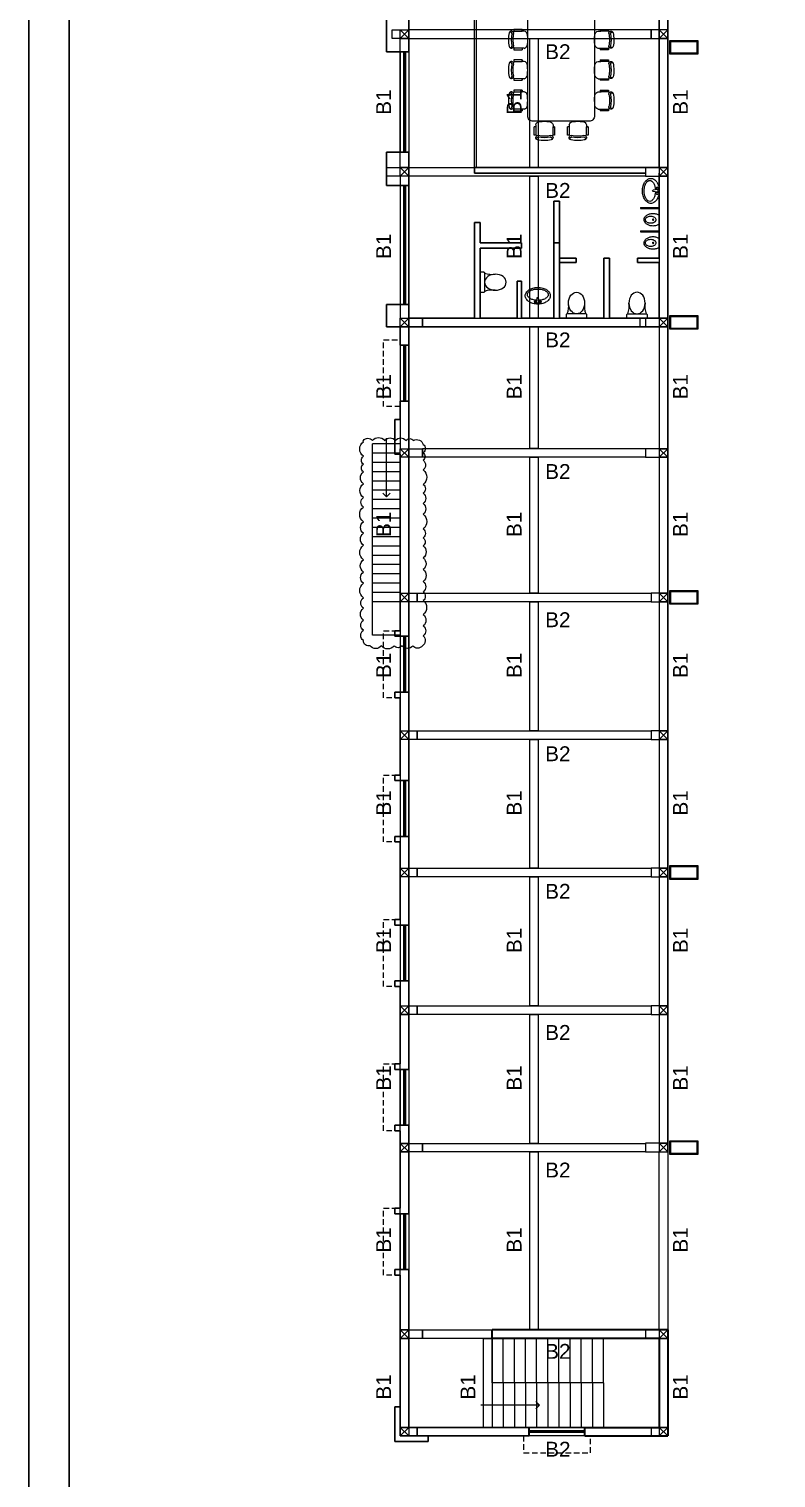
# Model space of a CAD drawing. Header units: inches. Extents: x -605 to 2991212, y -2872845 to 0.
# Drawn here: x 2756957 to 2777070, y -2575401 to -2536413 of the extents above; entities that cross this region are included whole.
import ezdxf
from ezdxf.enums import TextEntityAlignment as Align

# ---------------------------------------------------------------- set-up
doc = ezdxf.new("R2010")
doc.units = ezdxf.units.IN
doc.header["$LTSCALE"] = 600
doc.header["$MEASUREMENT"] = 0
doc.linetypes.add('DASHED2', pattern=[0.375, 0.25, -0.125])
for name, color, linetype in [('50 - FURNITURE', 47, 'Continuous'), ('M10-DOLAP', 33, 'Continuous'), ('NET 01', 8, 'Continuous'), ('see level', 2, 'Continuous'), ('SnT-ROAD', 25, 'Continuous')]:
    doc.layers.add(name, color=color, linetype=linetype)
for name, color, linetype, lineweight in [('furniture u', 25, 'Continuous', 9), ('GB', 6, 'Continuous', 20), ('PV_MASONRY', 10, 'Continuous', 0), ('rRCC 2', 40, 'Continuous', 15), ('rSHEET', 2, 'Continuous', 30), ('WALLS', 7, 'Continuous', 30)]:
    doc.layers.add(name, color=color, linetype=linetype, lineweight=lineweight)
doc.layers.add('window', color=7, linetype='Continuous', lineweight=15, true_color=0x735461)
doc.styles.add('DIM', font='geniso.shx', dxfattribs={"width": 0.85})
doc.styles.get("Standard").update_dxf_attribs({"font": 'arial.ttf'})
doc.dimstyles.new('ST-100', dxfattribs={"dimscale": 100, "dimtxt": 2.5, "dimasz": 2, "dimexe": 0.18, "dimexo": 0.0625, "dimgap": 0.2, "dimtad": 0, "dimdec": 0, "dimzin": 0, "dimdsep": 46, "dimtxsty": 'DIM', "dimblk": 'OPEN90', "dimcen": 0.09, "dimclrd": 256, "dimclrt": 7, "dimadec": 0, "dimazin": 0, "dimtfac": 1, "dimtdec": 0, "dimtofl": 0, "dimtmove": 0, "dimatfit": 3, "dimldrblk": 'OPEN90', "dimfxl": 1, "dimtolj": 1, "dimtzin": 0, "dimlwd": -1, "dimarcsym": 0})

# ---------------------------------------------------------------- blocks, each defined once
blk = doc.blocks.new('_Open90')
at = {"color": 0, "linetype": 'ByBlock', "lineweight": -2}
for p, q in [((0, 0), (-1, 0)), ((-0.5, 0.5), (0, 0)), ((0, 0), (-0.5, -0.5))]:
    blk.add_line(p, q, dxfattribs=at)
blk = doc.blocks.new('urinal-3')
at = {"color": 0, "linetype": 'ByBlock'}
for p, q in [((0.118, 0), (-0.118, 0)), ((-0.022, -0.165), (0.023, -0.165)), ((0, -0.142), (0, -0.191))]:
    blk.add_line(p, q, dxfattribs=at)
blk.add_circle((0, -0.165), 0.016, dxfattribs=at)
for centre, radius, start, end in [((0.082, -0.146), 0.247, 143.7392, 163.4982), ((-0.082, -0.146), 0.247, 16.5018, 36.2608), ((0.16, -0.17), 0.33, 163.4982, 180), ((0.16, -0.17), 0.33, 180, 196.5018), ((0.082, -0.193), 0.247, 196.5018, 215.5726), ((0.032, -0.229), 0.186, 215.5726, 239.9226), ((0.109, -0.229), 0.206, 164.1484, 180), ((0.109, -0.229), 0.206, 180, 195.8516), ((0.056, -0.214), 0.15, 145.5692, 164.1484), ((0.056, -0.244), 0.15, 195.8516, 214.4308), ((0.022, -0.191), 0.109, 121.1424, 145.5692), ((0.022, -0.268), 0.109, 214.4308, 238.8576), ((0, -0.283), 0.123, 239.9226, 270), ((0, -0.155), 0.0679, 90, 121.1424), ((0, -0.303), 0.0679, 238.8576, 270), ((0, -0.155), 0.0679, 58.8576, 90), ((0, -0.303), 0.0679, 270, 301.1424), ((0, -0.283), 0.123, 270, 300.0774), ((-0.021, -0.191), 0.109, 34.4308, 58.8576), ((-0.021, -0.268), 0.109, 301.1424, 325.5692), ((-0.032, -0.229), 0.186, 300.0774, 324.4274), ((-0.055, -0.214), 0.15, 15.8516, 34.4308), ((-0.055, -0.244), 0.15, 325.5692, 344.1484), ((-0.108, -0.229), 0.206, 360, 15.8516), ((-0.108, -0.229), 0.206, 344.1484, 0), ((-0.082, -0.193), 0.247, 324.4274, 343.4982), ((-0.16, -0.17), 0.33, 360, 16.5018), ((-0.16, -0.17), 0.33, 343.4982, 360)]:
    blk.add_arc(centre, radius, start, end, dxfattribs=at)
blk = doc.blocks.new('wash-6')
at = {"color": 0, "linetype": 'ByBlock'}
for p, q in [((-0.036, -0.063), (-0.021, -0.18)), ((0.036, -0.063), (0.021, -0.18))]:
    blk.add_line(p, q, dxfattribs=at)
for centre, radius in [((-0.075, -0.062), 0.0325), ((-0.075, -0.062), 0.0263), ((0.075, -0.062), 0.0325), ((0.075, -0.062), 0.0263)]:
    blk.add_circle(centre, radius, dxfattribs=at)
for centre, radius, start, end in [((0, -0.56), 0.56, 90, 105.4371), ((-0.204, -0.25), 0.17, 148.1465, 180), ((-0.204, -0.25), 0.17, 180, 211.8535), ((-0.107, -0.311), 0.285, 123.6901, 148.1465), ((-0.107, -0.189), 0.285, 211.8535, 236.3099), ((-0.217, -0.282), 0.0954, 142.5096, 180), ((-0.217, -0.282), 0.0954, 180, 217.4904), ((-0.114, -0.361), 0.225, 118.369, 142.5096), ((-0.114, -0.203), 0.225, 217.4904, 241.631), ((-0.042, -0.407), 0.401, 105.4371, 123.6901), ((-0.042, -0.092), 0.401, 236.3099, 254.5629), ((-0.045, -0.488), 0.37, 102.6081, 118.369), ((-0.045, -0.076), 0.37, 241.631, 257.3919), ((0, -0.69), 0.576, 92.9466, 102.6081), ((0, -0.063), 0.0361, 0, 180), ((0, -0.18), 0.0215, 180, 0), ((0, -0.56), 0.56, 74.5629, 90), ((0, -0.69), 0.576, 77.3919, 87.0534), ((0.045, -0.488), 0.37, 61.631, 77.3919), ((0.045, -0.076), 0.37, 282.6081, 298.369), ((0.042, -0.407), 0.401, 56.3099, 74.5629), ((0.042, -0.092), 0.401, 285.4371, 303.6901), ((0.114, -0.361), 0.225, 37.4904, 61.631), ((0.114, -0.203), 0.225, 298.369, 322.5096), ((0.107, -0.311), 0.285, 31.8535, 56.3099), ((0.107, -0.189), 0.285, 303.6901, 328.1465), ((0.217, -0.282), 0.0954, 0, 37.4904), ((0.217, -0.282), 0.0954, 322.5096, 0), ((0.204, -0.25), 0.17, 0, 31.8535), ((0.204, -0.25), 0.17, 328.1465, 0), ((0, 0.06), 0.56, 254.5629, 270), ((0, 0.125), 0.576, 257.3919, 270), ((0, 0.125), 0.576, 270, 282.6081), ((0, 0.06), 0.56, 270, 285.4371)]:
    blk.add_arc(centre, radius, start, end, dxfattribs=at)
blk = doc.blocks.new('CH3')
at = {"layer": '50 - FURNITURE'}
for p, q in [((-259, 349), (-259, 141)), ((-218, 349), (-259, 349)), ((-218, 142), (-218, 349)), ((-218, 89), (-218, 163)), ((259, 350), (218, 350)), ((218, 350), (218, 142)), ((218, 87), (218, 162)), ((259, 142), (259, 350))]:
    blk.add_line(p, q, dxfattribs=at)
at = {"layer": '50 - FURNITURE', "linetype": 'Continuous'}
for p, q in [((-218, 141), (-259, 141)), ((259, 142), (218, 142))]:
    blk.add_line(p, q, dxfattribs=at)
for centre, radius, start, end in [((-163, 416), 55.3, 99.8988, 279.7522), ((-166, 436), 35.2, 94.9128, 274.9128), ((0, -348), 836, 78.0899, 101.9101), ((-4, -349), 766, 78.0112, 101.9888), ((18, -535), 913, 91.1567, 100.8714), ((-18, -535), 913, 79.1286, 88.8433), ((163, 416), 55.3, 260.2478, 80.1012), ((159, 437), 36.2, 265.0872, 70.3213), ((-111, 115), 111, 193.2566, 265.9234), ((0, 1666), 1666, 265.9234, 274.0766), ((111, 115), 111, 274.0766, 345.8334)]:
    blk.add_arc(centre, radius, start, end, dxfattribs=at)
at = {"layer": '50 - FURNITURE'}
for centre, start, end in [((-181, 309), 90.7226, 132.8382), ((180, 309), 47.1618, 87.5717)]:
    blk.add_arc(centre, 54.9, start, end, dxfattribs=at)
blk = doc.blocks.new('45B')
at = {"color": 8, "linetype": 'DASHED2'}
for p, q in [((2170237, -2869411), (2170237, -2867610)), ((2170237, -2867610), (2170687, -2867610)), ((2170687, -2869411), (2170237, -2869411)), ((2170237, -2877241), (2170237, -2875440)), ((2170237, -2875440), (2170687, -2875440)), ((2170687, -2877241), (2170237, -2877241)), ((2170237, -2881124), (2170237, -2879324)), ((2170237, -2879324), (2170687, -2879324)), ((2170687, -2881124), (2170237, -2881124)), ((2170237, -2885008), (2170237, -2883208)), ((2170237, -2883208), (2170687, -2883208)), ((2170687, -2885008), (2170237, -2885008)), ((2170237, -2888892), (2170237, -2887091)), ((2170237, -2887091), (2170687, -2887091)), ((2170687, -2888892), (2170237, -2888892)), ((2170237, -2892775), (2170237, -2890975)), ((2170237, -2890975), (2170687, -2890975)), ((2170687, -2892775), (2170237, -2892775)), ((2174157, -2897105), (2174007, -2897105)), ((2174007, -2897105), (2174007, -2897555)), ((2175807, -2897105), (2175657, -2897105)), ((2175807, -2897555), (2175807, -2897105)), ((2174007, -2897555), (2175807, -2897555))]:
    blk.add_line(p, q, dxfattribs=at)
at = {"color": 8, "linetype": 'ByBlock'}
for p, q in [((2170687, -2870412), (2169937, -2870412)), ((2169937, -2875562), (2169937, -2870412)), ((2170687, -2870662), (2169937, -2870662)), ((2170687, -2870912), (2169937, -2870912)), ((2170687, -2871162), (2169937, -2871162)), ((2170687, -2871412), (2169937, -2871412)), ((2170687, -2871662), (2169937, -2871662)), ((2170687, -2871912), (2169937, -2871912)), ((2170687, -2872162), (2169937, -2872162)), ((2170687, -2872412), (2169937, -2872412)), ((2170687, -2872662), (2169937, -2872662)), ((2170687, -2872912), (2169937, -2872912)), ((2170687, -2873162), (2169937, -2873162)), ((2170687, -2873412), (2169937, -2873412)), ((2170687, -2873662), (2169937, -2873662)), ((2170687, -2873912), (2169937, -2873912)), ((2170687, -2874162), (2169937, -2874162)), ((2170687, -2874412), (2169937, -2874412)), ((2170687, -2874662), (2169937, -2874662)), ((2170687, -2875562), (2169937, -2875562)), ((2173157, -2895679), (2173157, -2894479)), ((2173457, -2895679), (2173457, -2894479)), ((2173757, -2895679), (2173757, -2894479)), ((2174057, -2895679), (2174057, -2894479)), ((2174357, -2895679), (2174357, -2894479)), ((2174657, -2895679), (2174657, -2894479)), ((2174957, -2895679), (2174957, -2894479)), ((2175257, -2895679), (2175257, -2894479)), ((2175557, -2895679), (2175557, -2894479)), ((2175857, -2895679), (2175857, -2894479)), ((2176157, -2895679), (2176157, -2894479)), ((2173157, -2895679), (2173157, -2896879)), ((2176157, -2895679), (2173157, -2895679)), ((2173457, -2895679), (2173457, -2896879)), ((2173757, -2895679), (2173757, -2896879)), ((2174057, -2895679), (2174057, -2896879)), ((2174357, -2895679), (2174357, -2896879)), ((2174657, -2895679), (2174657, -2896879)), ((2174957, -2895679), (2174957, -2896879)), ((2175257, -2895679), (2175257, -2896879)), ((2175557, -2895679), (2175557, -2896879)), ((2175857, -2895679), (2175857, -2896879)), ((2176157, -2895679), (2176157, -2896879))]:
    blk.add_line(p, q, dxfattribs=at)
at = {"color": 3, "linetype": 'ByBlock'}
for points in [[(2177937, -2859920), (2178707, -2859920), (2178707, -2859570), (2177937, -2859570)], [(2177937, -2867320), (2178707, -2867320), (2178707, -2866970), (2177937, -2866970)], [(2177937, -2874720), (2178707, -2874720), (2178707, -2874370), (2177937, -2874370)], [(2177937, -2882120), (2178707, -2882120), (2178707, -2881770), (2177937, -2881770)], [(2177937, -2889520), (2178707, -2889520), (2178707, -2889170), (2177937, -2889170)]]:
    blk.add_lwpolyline(points, close=True, dxfattribs=at)
at = {"color": 2, "linetype": 'ByBlock'}
for points in [[(2177962, -2859895), (2178682, -2859895), (2178682, -2859595), (2177962, -2859595)], [(2177962, -2867295), (2178682, -2867295), (2178682, -2866995), (2177962, -2866995)], [(2177962, -2874695), (2178682, -2874695), (2178682, -2874395), (2177962, -2874395)], [(2177962, -2882095), (2178682, -2882095), (2178682, -2881795), (2177962, -2881795)], [(2177962, -2889495), (2178682, -2889495), (2178682, -2889195), (2177962, -2889195)]]:
    blk.add_lwpolyline(points, close=True, dxfattribs=at)
at = {"layer": '50 - FURNITURE', "color": 8, "ltscale": 0.25, "elevation": 0}
blk.add_lwpolyline([(2174116, -2861584), (2174116, -2857515), (2175916, -2857515), (2175916, -2861584, -0.414214), (2175766, -2861734), (2174266, -2861734, -0.414214)], format="xyb", close=True, dxfattribs=at)
at = {"layer": 'furniture u', "color": 8, "ltscale": 0.4}
for points in [[(2172837, -2866311), (2172837, -2865815, -0.414214), (2172866, -2865786), (2172924, -2865786, -0.414214), (2172953, -2865815), (2172953, -2866311, -0.414214), (2172924, -2866340), (2172866, -2866340, -0.414214)], [(2175183, -2867030), (2175679, -2867030, 0.414214), (2175708, -2867001), (2175708, -2866943, 0.414214), (2175679, -2866914), (2175183, -2866914, 0.414214), (2175154, -2866943), (2175154, -2867001, 0.414214)], [(2177307, -2867030), (2176811, -2867030, -0.414214), (2176782, -2867001), (2176782, -2866943, -0.414214), (2176811, -2866914), (2177307, -2866914, -0.414214), (2177336, -2866943), (2177336, -2867001, -0.414214)]]:
    blk.add_lwpolyline(points, format="xyb", close=True, dxfattribs=at)
for centre, start, end in [((2173159, -2865275), 249.1386, 278.5342), ((2173159, -2866851), 81.4658, 110.8615), ((2174643, -2866708), 339.1385, 8.5342), ((2176220, -2866708), 171.4658, 200.8614), ((2176271, -2866708), 339.1386, 8.5342)]:
    blk.add_arc(centre, 578, start, end, dxfattribs=at)
at = {"layer": 'furniture u', "color": 8, "ltscale": 0.4, "extrusion": (0, 0, -1)}
for centre, major_axis in [((2173245, -2866063), (-292, 0)), ((2177059, -2866622), (0, -292))]:
    blk.add_ellipse(centre, major_axis=major_axis, ratio=0.742008, dxfattribs=at)
at = {"layer": 'furniture u', "color": 8, "ltscale": 0.4}
blk.add_ellipse((2175431, -2866622), major_axis=(0, -292), ratio=0.742008, dxfattribs=at)
at = {"layer": 'PV_MASONRY', "color": 8}
blk.add_line((2177142, -2867260), (2177142, -2867030), dxfattribs=at)
blk.add_arc((2177847, -2866708), 578, 171.4658, 200.8615, dxfattribs=at)
at = {"layer": 'rRCC 2', "color": 6}
for p, q in [((2170687, -2859276), (2170917, -2859506)), ((2170687, -2859506), (2170917, -2859276)), ((2177887, -2859276), (2177657, -2859506)), ((2177887, -2859506), (2177657, -2859276)), ((2170687, -2862978), (2170917, -2863208)), ((2170687, -2863208), (2170917, -2862978)), ((2177887, -2862978), (2177657, -2863208)), ((2177887, -2863208), (2177657, -2862978)), ((2170687, -2867030), (2170917, -2867260)), ((2170687, -2867260), (2170917, -2867030)), ((2177887, -2867030), (2177657, -2867260)), ((2177887, -2867260), (2177657, -2867030)), ((2170687, -2870542), (2170917, -2870772)), ((2170687, -2870772), (2170917, -2870542)), ((2177887, -2870542), (2177657, -2870772)), ((2177887, -2870772), (2177657, -2870542)), ((2170687, -2874430), (2170917, -2874660)), ((2170687, -2874660), (2170917, -2874430)), ((2177887, -2874430), (2177657, -2874660)), ((2177887, -2874660), (2177657, -2874430)), ((2170687, -2878132), (2170917, -2878362)), ((2170687, -2878362), (2170917, -2878132)), ((2177887, -2878132), (2177657, -2878362)), ((2177887, -2878362), (2177657, -2878132)), ((2170687, -2881830), (2170917, -2882060)), ((2170687, -2882060), (2170917, -2881830)), ((2177887, -2881830), (2177657, -2882060)), ((2177887, -2882060), (2177657, -2881830)), ((2170687, -2885532), (2170917, -2885762)), ((2170687, -2885762), (2170917, -2885532)), ((2177887, -2885532), (2177657, -2885762)), ((2177887, -2885762), (2177657, -2885532)), ((2170687, -2889232), (2170917, -2889462)), ((2170687, -2889462), (2170917, -2889232)), ((2177887, -2889230), (2177657, -2889460)), ((2177887, -2889460), (2177657, -2889230)), ((2170687, -2894249), (2170917, -2894479)), ((2170687, -2894479), (2170917, -2894249)), ((2177887, -2894249), (2177657, -2894479)), ((2177887, -2894479), (2177657, -2894249)), ((2170687, -2896875), (2170917, -2897105)), ((2170687, -2897105), (2170917, -2896875)), ((2177887, -2896875), (2177657, -2897105)), ((2177887, -2897105), (2177657, -2896875))]:
    blk.add_line(p, q, dxfattribs=at)
for points in [[(2170467, -2859506), (2170467, -2859276), (2170917, -2859276), (2170917, -2859506)], [(2170687, -2859276), (2170917, -2859276), (2170917, -2859506), (2170687, -2859506)], [(2177887, -2859506), (2177887, -2859276), (2177437, -2859276), (2177437, -2859506)], [(2177887, -2859276), (2177657, -2859276), (2177657, -2859506), (2177887, -2859506)], [(2170317, -2863208), (2170317, -2862978), (2170917, -2862978), (2170917, -2863208)], [(2170687, -2862978), (2170917, -2862978), (2170917, -2863208), (2170687, -2863208)], [(2177887, -2863208), (2177887, -2862978), (2177287, -2862978), (2177287, -2863208)], [(2177887, -2862978), (2177657, -2862978), (2177657, -2863208), (2177887, -2863208)], [(2170687, -2867260), (2170687, -2867030), (2171287, -2867030), (2171287, -2867260)], [(2170687, -2867030), (2170917, -2867030), (2170917, -2867260), (2170687, -2867260)], [(2177887, -2867260), (2177887, -2867030), (2177287, -2867030), (2177287, -2867260)], [(2177887, -2867030), (2177657, -2867030), (2177657, -2867260), (2177887, -2867260)], [(2170687, -2870772), (2170687, -2870542), (2171287, -2870542), (2171287, -2870772)], [(2170687, -2870542), (2170917, -2870542), (2170917, -2870772), (2170687, -2870772)], [(2177887, -2870772), (2177887, -2870542), (2177287, -2870542), (2177287, -2870772)], [(2177887, -2870542), (2177657, -2870542), (2177657, -2870772), (2177887, -2870772)], [(2170687, -2874660), (2170687, -2874430), (2171137, -2874430), (2171137, -2874660)], [(2170687, -2874430), (2170917, -2874430), (2170917, -2874660), (2170687, -2874660)], [(2177887, -2874660), (2177887, -2874430), (2177437, -2874430), (2177437, -2874660)], [(2177887, -2874430), (2177657, -2874430), (2177657, -2874660), (2177887, -2874660)], [(2170687, -2878362), (2170687, -2878132), (2171137, -2878132), (2171137, -2878362)], [(2170687, -2878132), (2170917, -2878132), (2170917, -2878362), (2170687, -2878362)], [(2177887, -2878362), (2177887, -2878132), (2177437, -2878132), (2177437, -2878362)], [(2177887, -2878132), (2177657, -2878132), (2177657, -2878362), (2177887, -2878362)], [(2170687, -2882060), (2170687, -2881830), (2171137, -2881830), (2171137, -2882060)], [(2170687, -2881830), (2170917, -2881830), (2170917, -2882060), (2170687, -2882060)], [(2177887, -2882060), (2177887, -2881830), (2177437, -2881830), (2177437, -2882060)], [(2177887, -2881830), (2177657, -2881830), (2177657, -2882060), (2177887, -2882060)], [(2170687, -2885762), (2170687, -2885532), (2171137, -2885532), (2171137, -2885762)], [(2170687, -2885532), (2170917, -2885532), (2170917, -2885762), (2170687, -2885762)], [(2177887, -2885762), (2177887, -2885532), (2177437, -2885532), (2177437, -2885762)], [(2177887, -2885532), (2177657, -2885532), (2177657, -2885762), (2177887, -2885762)], [(2170687, -2889462), (2170687, -2889232), (2171287, -2889232), (2171287, -2889462)], [(2170687, -2889232), (2170917, -2889232), (2170917, -2889462), (2170687, -2889462)], [(2177887, -2889460), (2177887, -2889230), (2177287, -2889230), (2177287, -2889460)], [(2177887, -2889230), (2177657, -2889230), (2177657, -2889460), (2177887, -2889460)], [(2170687, -2894479), (2170687, -2894249), (2171287, -2894249), (2171287, -2894479)], [(2170687, -2894249), (2170917, -2894249), (2170917, -2894479), (2170687, -2894479)], [(2177887, -2894479), (2177887, -2894249), (2177287, -2894249), (2177287, -2894479)], [(2177887, -2894249), (2177657, -2894249), (2177657, -2894479), (2177887, -2894479)], [(2170687, -2897105), (2170687, -2896875), (2171137, -2896875), (2171137, -2897105)], [(2170687, -2896875), (2170917, -2896875), (2170917, -2897105), (2170687, -2897105)], [(2177887, -2897105), (2177887, -2896875), (2177437, -2896875), (2177437, -2897105)], [(2177887, -2896875), (2177657, -2896875), (2177657, -2897105), (2177887, -2897105)]]:
    blk.add_lwpolyline(points, close=True, dxfattribs=at)
at = {"layer": 'see level', "color": 8, "linetype": 'ByBlock', "lineweight": 35}
for p, q in [((2177887, -2894249), (2173157, -2894249)), ((2173157, -2894479), (2173157, -2894249)), ((2177887, -2894249), (2177887, -2897105)), ((2177657, -2894479), (2173157, -2894479)), ((2177657, -2894479), (2177657, -2896875)), ((2174157, -2897105), (2174157, -2896875)), ((2175657, -2897105), (2175657, -2896875)), ((2175657, -2896875), (2177657, -2896875)), ((2175657, -2897105), (2177887, -2897105))]:
    blk.add_line(p, q, dxfattribs=at)
at = {"layer": 'see level', "color": 8, "linetype": 'ByBlock', "lineweight": 20}
for points in [[(2172687, -2862978), (2172687, -2855264)], [(2172737, -2862978), (2172737, -2856391)]]:
    blk.add_lwpolyline(points, dxfattribs=at)
at = {"layer": 'SnT-ROAD', "color": 8, "linetype": 'ByBlock'}
blk.add_lwpolyline([(2169692, -2870323, -0.5), (2169938, -2870323, -0.5), (2170264, -2870323, -0.5), (2170557, -2870323, -0.5), (2170839, -2870323, -0.5), (2171045, -2870323, -0.5), (2171302, -2870429, -0.5), (2171302, -2870650, -0.5), (2171302, -2870852, -0.5), (2171302, -2871115, -0.5), (2171302, -2871501, -0.5), (2171302, -2871740, -0.5), (2171302, -2872019, -0.5), (2171302, -2872305, -0.5), (2171302, -2872700, -0.5), (2171302, -2872942, -0.5), (2171302, -2873156, -0.5), (2171302, -2873480, -0.5), (2171302, -2873794, -0.5), (2171302, -2874111, -0.5), (2171302, -2874398, -0.5), (2171302, -2874629, -0.5), (2171302, -2875004, -0.5), (2171302, -2875308, -0.5), (2171302, -2875578, -0.5), (2171282, -2875844, -0.5), (2171022, -2875844, -0.5), (2170734, -2875844, -0.5), (2170519, -2875844, -0.5), (2170179, -2875844, -0.5), (2169874, -2875844, -0.5), (2169692, -2875706, -0.5), (2169692, -2875428, -0.5), (2169692, -2875154, -0.5), (2169692, -2874834, -0.5), (2169692, -2874552, -0.5), (2169692, -2874163, -0.5), (2169692, -2873860, -0.5), (2169692, -2873529, -0.5), (2169692, -2873139, -0.5), (2169692, -2872819, -0.5), (2169692, -2872508, -0.5), (2169692, -2872112, -0.5), (2169692, -2871856, -0.5), (2169692, -2871486, -0.5), (2169692, -2871169, -0.5), (2169692, -2870958, -0.5), (2169692, -2870746, -0.5), (2169692, -2870354, -0.5)], format="xyb", close=True, dxfattribs=at)
at = {"layer": 'WALLS', "color": 8, "linetype": 'ByBlock'}
for p, q in [((2177887, -2837660), (2177887, -2867260)), ((2177657, -2855264), (2177657, -2862978)), ((2170317, -2858960), (2170317, -2859860)), ((2170917, -2858960), (2170917, -2859860)), ((2170317, -2859860), (2170917, -2859860)), ((2170317, -2862560), (2170917, -2862560)), ((2170317, -2862560), (2170317, -2863460)), ((2170917, -2862560), (2170917, -2863460)), ((2172687, -2863128), (2172687, -2862978)), ((2172687, -2862978), (2177657, -2862978)), ((2172687, -2863128), (2177287, -2863128)), ((2177657, -2863128), (2177657, -2865414)), ((2170317, -2863460), (2170917, -2863460)), ((2174824, -2867030), (2174824, -2863878)), ((2174824, -2863878), (2174974, -2863878)), ((2174974, -2867030), (2174974, -2863878)), ((2172837, -2864463), (2172837, -2864454)), ((2172837, -2864999), (2172837, -2864463)), ((2173952, -2864999), (2172837, -2864999)), ((2172837, -2867030), (2172837, -2865149)), ((2173952, -2865149), (2172837, -2865149)), ((2173952, -2865149), (2173952, -2864999)), ((2174824, -2865000), (2174974, -2865000)), ((2174974, -2865414), (2175420, -2865414)), ((2174974, -2865529), (2175420, -2865529)), ((2175420, -2865414), (2175420, -2865529)), ((2176320, -2865414), (2176170, -2865414)), ((2176170, -2865414), (2176170, -2867030)), ((2176320, -2865414), (2176320, -2867030)), ((2177657, -2865414), (2177070, -2865414)), ((2177070, -2865414), (2177070, -2865529)), ((2177657, -2865529), (2177070, -2865529)), ((2177657, -2865529), (2177657, -2867030)), ((2173837, -2867030), (2173837, -2866034)), ((2173952, -2866034), (2173837, -2866034)), ((2173952, -2867030), (2173952, -2866034)), ((2170317, -2867260), (2170317, -2866660)), ((2170317, -2866660), (2170687, -2866660)), ((2170687, -2866660), (2170917, -2866660)), ((2170917, -2866660), (2170917, -2867760)), ((2170917, -2867030), (2172687, -2867030)), ((2172837, -2867030), (2173837, -2867030)), ((2173952, -2867030), (2174824, -2867030)), ((2174974, -2867030), (2176170, -2867030)), ((2176320, -2867030), (2177657, -2867030)), ((2170687, -2867260), (2170317, -2867260)), ((2170687, -2867260), (2170687, -2867760)), ((2170687, -2867260), (2177887, -2867260)), ((2170917, -2867760), (2170687, -2867760)), ((2170687, -2869260), (2170687, -2869760)), ((2170917, -2869260), (2170687, -2869260)), ((2170917, -2869260), (2170917, -2875590)), ((2170687, -2869760), (2170537, -2869760)), ((2170537, -2869760), (2170537, -2870690)), ((2170537, -2870690), (2170687, -2870690)), ((2170687, -2870690), (2170687, -2875440)), ((2170537, -2875590), (2170537, -2875440)), ((2170537, -2875440), (2170687, -2875440)), ((2170537, -2875590), (2170687, -2875590)), ((2170687, -2875590), (2170537, -2875590)), ((2170687, -2875590), (2170917, -2875590)), ((2170537, -2877090), (2170687, -2877090)), ((2170687, -2877090), (2170537, -2877091)), ((2170537, -2877091), (2170537, -2877241)), ((2170537, -2877241), (2170687, -2877241)), ((2170687, -2877090), (2170917, -2877090)), ((2170687, -2877241), (2170687, -2879324)), ((2170917, -2877090), (2170917, -2879474)), ((2170537, -2879474), (2170537, -2879324)), ((2170537, -2879324), (2170687, -2879324)), ((2170537, -2879474), (2170687, -2879474)), ((2170687, -2879474), (2170537, -2879474)), ((2170687, -2879474), (2170917, -2879474)), ((2170537, -2880974), (2170687, -2880974)), ((2170687, -2880974), (2170537, -2880974)), ((2170537, -2880974), (2170537, -2881124)), ((2170537, -2881124), (2170687, -2881124)), ((2170687, -2880974), (2170917, -2880974)), ((2170687, -2881124), (2170687, -2883208)), ((2170917, -2880974), (2170917, -2883358)), ((2170537, -2883358), (2170537, -2883208)), ((2170537, -2883208), (2170687, -2883208)), ((2170537, -2883358), (2170687, -2883358)), ((2170687, -2883358), (2170537, -2883358)), ((2170687, -2883358), (2170917, -2883358)), ((2170537, -2884858), (2170687, -2884858)), ((2170687, -2884858), (2170537, -2884858)), ((2170537, -2884858), (2170537, -2885008)), ((2170537, -2885008), (2170687, -2885008)), ((2170687, -2884858), (2170917, -2884858)), ((2170687, -2885008), (2170687, -2887091)), ((2170917, -2884858), (2170917, -2887241)), ((2170537, -2887241), (2170537, -2887091)), ((2170537, -2887091), (2170687, -2887091)), ((2170537, -2887241), (2170687, -2887241)), ((2170687, -2887241), (2170537, -2887241)), ((2170687, -2887241), (2170917, -2887241)), ((2170537, -2888741), (2170687, -2888741)), ((2170687, -2888741), (2170537, -2888742)), ((2170537, -2888742), (2170537, -2888892)), ((2170537, -2888892), (2170687, -2888892)), ((2170687, -2888741), (2170917, -2888741)), ((2170687, -2888892), (2170687, -2890975)), ((2170917, -2888741), (2170917, -2891125)), ((2170537, -2891125), (2170537, -2890975)), ((2170537, -2890975), (2170687, -2890975)), ((2170537, -2891125), (2170687, -2891125)), ((2170687, -2891125), (2170537, -2891125)), ((2170687, -2891125), (2170917, -2891125)), ((2170537, -2892625), (2170687, -2892625)), ((2170537, -2892625), (2170687, -2892625)), ((2170537, -2892625), (2170537, -2892775)), ((2170537, -2892775), (2170687, -2892775)), ((2170687, -2892625), (2170917, -2892625)), ((2170687, -2892775), (2170687, -2897105)), ((2170917, -2892625), (2170917, -2896875)), ((2170537, -2897255), (2170537, -2896325)), ((2170537, -2896325), (2170687, -2896325)), ((2170687, -2897105), (2174157, -2897105)), ((2170917, -2896875), (2174157, -2896875)), ((2171437, -2897255), (2171437, -2897105)), ((2170537, -2897255), (2171437, -2897255))]:
    blk.add_line(p, q, dxfattribs=at)
at = {"layer": 'WALLS', "linetype": 'ByBlock'}
blk.add_line((2170537, -2897255), (2170687, -2897255), dxfattribs=at)
at = {"layer": 'WALLS', "color": 8, "linetype": 'ByBlock'}
for points in [[(2172687, -2864454), (2172837, -2864454)], [(2172687, -2864454), (2172687, -2867030)], [(2172837, -2867030), (2173837, -2867030)]]:
    blk.add_lwpolyline(points, dxfattribs=at)
at = {"layer": 'window', "color": 8, "linetype": 'ByBlock'}
for p, q in [((2170687, -2859860), (2170687, -2862560)), ((2170777, -2859860), (2170777, -2862560)), ((2170802, -2859860), (2170802, -2862560)), ((2170827, -2859860), (2170827, -2862560)), ((2170917, -2859860), (2170917, -2862560)), ((2170687, -2863460), (2170687, -2866660)), ((2170777, -2863460), (2170777, -2866660)), ((2170802, -2863460), (2170802, -2866660)), ((2170827, -2863460), (2170827, -2866660)), ((2170917, -2863460), (2170917, -2866660)), ((2177157, -2864056), (2177657, -2864056)), ((2177157, -2864056), (2177157, -2864081)), ((2177157, -2864081), (2177657, -2864081)), ((2177157, -2864681), (2177657, -2864681)), ((2177157, -2864681), (2177157, -2864706)), ((2177157, -2864706), (2177657, -2864706)), ((2177887, -2867260), (2177887, -2894249)), ((2170687, -2867760), (2170687, -2869260)), ((2170777, -2867760), (2170777, -2869260)), ((2170802, -2867760), (2170802, -2869260)), ((2170827, -2867760), (2170827, -2869260)), ((2170917, -2867760), (2170917, -2869260)), ((2170687, -2875590), (2170687, -2877090)), ((2170777, -2875590), (2170777, -2877090)), ((2170802, -2875590), (2170802, -2877090)), ((2170827, -2875590), (2170827, -2877090)), ((2170917, -2875590), (2170917, -2877090)), ((2170687, -2879474), (2170687, -2880974)), ((2170777, -2879474), (2170777, -2880974)), ((2170802, -2879474), (2170802, -2880974)), ((2170827, -2879474), (2170827, -2880974)), ((2170917, -2879474), (2170917, -2880974)), ((2170687, -2883358), (2170687, -2884858)), ((2170777, -2883358), (2170777, -2884858)), ((2170802, -2883358), (2170802, -2884858)), ((2170827, -2883358), (2170827, -2884858)), ((2170917, -2883358), (2170917, -2884858)), ((2170687, -2887241), (2170687, -2888741)), ((2170777, -2887241), (2170777, -2888741)), ((2170802, -2887241), (2170802, -2888741)), ((2170827, -2887241), (2170827, -2888741)), ((2170917, -2887241), (2170917, -2888741)), ((2170687, -2891125), (2170687, -2892625)), ((2170777, -2891125), (2170777, -2892625)), ((2170802, -2891125), (2170802, -2892625)), ((2170827, -2891125), (2170827, -2892625)), ((2170917, -2891125), (2170917, -2892625)), ((2175657, -2896875), (2174157, -2896875)), ((2175657, -2896965), (2174157, -2896965)), ((2175657, -2896990), (2174157, -2896990)), ((2175657, -2897015), (2174157, -2897015)), ((2175657, -2897105), (2174157, -2897105))]:
    blk.add_line(p, q, dxfattribs=at)
at = {"layer": '50 - FURNITURE', "color": 8, "yscale": 1.062080456361601, "zscale": 1.062080456361601}
for p, xscale, rotation in [((2174117, -2859538, 0), 1.062080456361601, 89.91173130607805), ((2175917, -2859538, 0), -1.062080456361601, 270.088268693922), ((2174116, -2860355, 0), 1.062080456361601, 89.91173130607805), ((2175917, -2860355, 0), -1.062080456361601, 270.088268693922), ((2174116, -2861173, 0), 1.062080456361601, 89.91173130607805), ((2175918, -2861173, 0), -1.062080456361601, 270.088268693922), ((2174566, -2861734, 0), -1.062080456361601, 180.088268693922), ((2175466, -2861734, 0), -1.062080456361601, 180.088268693922)]:
    blk.add_blockref('CH3', p, dxfattribs=dict(at, xscale=xscale, rotation=rotation))
at = {"layer": 'furniture u', "color": 8, "ltscale": 0.4, "xscale": -1000.000000000001, "yscale": 1000.000000000001, "zscale": 1000.000000000001, "rotation": 270}
for p in [(2177657, -2864381), (2177657, -2865006)]:
    blk.add_blockref('urinal-3', p, dxfattribs=at)
at = {"layer": 'M10-DOLAP', "color": 8, "linetype": 'Continuous', "xscale": -901.2495468556689, "yscale": 901.2495468556689, "zscale": 901.2495468556689, "rotation": 270}
blk.add_blockref('wash-6', (2177657, -2863605), dxfattribs=at)
at = {"layer": 'NET 01', "color": 8, "linetype": 'Continuous', "xscale": -901.2495468556689, "yscale": 901.2495468556689, "zscale": 901.2495468556689, "rotation": 180}
blk.add_blockref('wash-6', (2174388, -2866652), dxfattribs=at)
at = {"color": 8, "linetype": 'ByBlock'}
for points in [[(2170312, -2871841), (2170312, -2870259)], [(2174437, -2896279), (2172855, -2896279)]]:
    blk.add_leader(points, dimstyle='ST-100', override={"dimtxt": 4, "dimexe": 0, "dimexo": 0, "dimfxl": 2, "dimfxlon": 1, "dimtfillclr": 256, "dimarcsym": 1}, dxfattribs=at)

msp = doc.modelspace()

# ---------------------------------------------------------------- linework, layer by layer
at = {"layer": 'GB', "color": 1}
for points in [[(2773704.7, -2536440.2), (2767184.6, -2536440.2), (2767184.6, -2536670.2), (2773704.7, -2536670.2)], [(2766954.6, -2536670.2), (2767184.6, -2536670.2), (2767184.6, -2540141.8), (2766954.6, -2540141.8)], [(2770439.6, -2536670.2), (2770669.6, -2536670.2), (2770669.6, -2540141.8), (2770439.6, -2540141.8)], [(2773924.7, -2540141.8), (2774154.7, -2540141.8), (2774154.7, -2536670.2), (2773924.7, -2536670.2)], [(2767184.6, -2540371.8), (2766954.6, -2540371.8), (2766954.6, -2544194.6), (2767184.6, -2544194.6)], [(2767184.6, -2540141.8), (2773554.7, -2540141.8), (2773554.7, -2540371.8), (2767184.6, -2540371.8)], [(2770439.6, -2540371.8), (2770669.6, -2540371.8), (2770669.6, -2544194.6), (2770439.6, -2544194.6)], [(2773924.7, -2544194.6), (2774154.7, -2544194.6), (2774154.7, -2540371.8), (2773924.7, -2540371.8)], [(2767554.6, -2544194.6), (2773554.7, -2544194.6), (2773554.7, -2544424.6), (2767554.6, -2544424.6)], [(2767184.6, -2544424.6), (2766954.6, -2544424.6), (2766954.6, -2547706.2), (2767184.6, -2547706.2)], [(2770439.6, -2544424.6), (2770669.6, -2544424.6), (2770669.6, -2547704.2), (2770439.6, -2547704.2)], [(2773924.7, -2547706.2), (2774154.7, -2547706.2), (2774154.7, -2544424.6), (2773924.7, -2544424.6)], [(2767554.6, -2547704.2), (2773554.7, -2547704.2), (2773554.7, -2547936.2), (2767554.6, -2547936.2)], [(2767184.6, -2547936.2), (2766954.6, -2547936.2), (2766954.6, -2551594.6), (2767184.6, -2551594.6)], [(2770439.6, -2547936.2), (2770669.6, -2547936.2), (2770669.6, -2551594.6), (2770439.6, -2551594.6)], [(2773924.7, -2551594.6), (2774154.7, -2551594.6), (2774154.7, -2547936.2), (2773924.7, -2547936.2)], [(2767404.6, -2551594.6), (2773704.7, -2551594.6), (2773704.7, -2551824.6), (2767404.6, -2551824.6)], [(2767184.6, -2551824.6), (2766954.6, -2551824.6), (2766954.6, -2555296.2), (2767184.6, -2555296.2)], [(2770439.6, -2551824.6), (2770669.6, -2551824.6), (2770669.6, -2555296.2), (2770439.6, -2555296.2)], [(2773924.7, -2555296.2), (2774154.7, -2555296.2), (2774154.7, -2551824.6), (2773924.7, -2551824.6)], [(2767184.6, -2555526.2), (2766954.6, -2555526.2), (2766954.6, -2558994.6), (2767184.6, -2558994.6)], [(2767404.6, -2555296.2), (2773704.7, -2555296.2), (2773704.7, -2555526.2), (2767404.6, -2555526.2)], [(2770439.6, -2555526.2), (2770669.6, -2555526.2), (2770669.6, -2558994.6), (2770439.6, -2558994.6)], [(2773924.7, -2558994.6), (2774154.7, -2558994.6), (2774154.7, -2555526.2), (2773924.7, -2555526.2)], [(2767404.6, -2558994.6), (2773704.7, -2558994.6), (2773704.7, -2559224.6), (2767404.6, -2559224.6)], [(2767184.6, -2559224.6), (2766954.6, -2559224.6), (2766954.6, -2562696.2), (2767184.6, -2562696.2)], [(2770439.6, -2559224.6), (2770669.6, -2559224.6), (2770669.6, -2562696.2), (2770439.6, -2562696.2)], [(2773924.7, -2562696.2), (2774154.7, -2562696.2), (2774154.7, -2559224.6), (2773924.7, -2559224.6)], [(2766954.6, -2562926.2), (2767184.6, -2562926.2), (2767184.6, -2566396.2), (2766954.6, -2566396.2)], [(2767404.6, -2562696.2), (2773704.7, -2562696.2), (2773704.7, -2562926.2), (2767404.6, -2562926.2)], [(2770439.6, -2562926.2), (2770669.6, -2562926.2), (2770669.6, -2566396.2), (2770439.6, -2566396.2)], [(2773924.7, -2566394.6), (2774154.7, -2566394.6), (2774154.7, -2562926.2), (2773924.7, -2562926.2)], [(2767554.6, -2566396.2), (2773554.7, -2566396.2), (2773554.7, -2566624.6), (2767554.6, -2566624.6)], [(2766954.6, -2566626.2), (2767184.6, -2566626.2), (2767184.6, -2571413.6), (2766954.6, -2571413.6)], [(2770439.6, -2566624.6), (2770669.6, -2566624.6), (2770669.6, -2571413.6), (2770439.6, -2571413.6)], [(2773924.7, -2566624.6), (2774154.7, -2566624.6), (2774154.7, -2571413.6), (2773924.7, -2571413.6)], [(2767554.6, -2571413.6), (2773554.7, -2571413.6), (2773554.7, -2571643.6), (2767554.6, -2571643.6)], [(2766954.6, -2571643.6), (2767184.6, -2571643.6), (2767184.6, -2574039.1), (2766954.6, -2574039.1)], [(2769194.7, -2571643.6), (2769424.7, -2571643.6), (2769424.7, -2574039.1), (2769194.7, -2574039.1)], [(2773924.7, -2574039.1), (2774154.7, -2574039.1), (2774154.7, -2571643.6), (2773924.7, -2571643.6)], [(2767404.6, -2574039.1), (2773704.7, -2574039.1), (2773704.7, -2574269.1), (2767404.6, -2574269.1)]]:
    msp.add_lwpolyline(points, close=True, dxfattribs=at)
at = {"layer": 'rSHEET'}
msp.add_lwpolyline([(2837406.5, -2597889.6), (2837406.5, -2484111.8), (2756957.4, -2484111.8), (2756957.4, -2597889.6)], close=True, dxfattribs=at)
msp.add_lwpolyline([(2836324.9, -2595993.3), (2836324.9, -2486008.1, 0.4142136), (2835512.2, -2485195.4), (2758851.6, -2485195.4, 0.4142136), (2758038.9, -2486008.1), (2758038.9, -2595993.3, 0.4142136), (2758851.6, -2596806), (2835512.2, -2596806, 0.4142136)], format="xyb", close=True, dxfattribs=at)

# ---------------------------------------------------------------- block references
at = {"layer": 'GB', "color": 1}
msp.add_blockref('45B', (596267.9, 322835.8), dxfattribs=at)

# ---------------------------------------------------------------- texts
at = {"layer": 'rRCC 2'}
for p in [(2771195.6, -2537024.4), (2771195.6, -2540757.7), (2771195.6, -2544778.2), (2771195.6, -2548320), (2771195.6, -2552308.6), (2771195.6, -2555914.3), (2771195.6, -2559615.7), (2771195.6, -2563412.8), (2771195.6, -2567114.3), (2771195.6, -2571993.1), (2771195.6, -2574625.6)]:
    msp.add_text('B2', height=400, dxfattribs=at).set_placement(p, align=Align.MIDDLE_CENTER)
for p in [(2766504.6, -2538381.1), (2770018.5, -2538381.1), (2774494.4, -2538381.1), (2766504.6, -2542258.3), (2770018.5, -2542258.3), (2774494.4, -2542258.3), (2766504.6, -2546039.5), (2770018.5, -2546039.5), (2774494.4, -2546039.5), (2766504.6, -2549740.5), (2770018.5, -2549740.5), (2774494.4, -2549740.5), (2766504.6, -2553535.5), (2770018.5, -2553535.5), (2774494.4, -2553535.5), (2766504.6, -2557235.5), (2770018.5, -2557235.5), (2774494.4, -2557235.5), (2766504.6, -2560935.5), (2770018.5, -2560935.5), (2774494.4, -2560935.5), (2766504.6, -2564636.3), (2770018.5, -2564636.3), (2774494.4, -2564636.3), (2766504.6, -2568994.2), (2770018.5, -2568994.2), (2774494.4, -2568994.2), (2766504.6, -2572949.4), (2768775.7, -2572949.4), (2774494.4, -2572949.4)]:
    msp.add_text('B1', height=400, rotation=90, dxfattribs=at).set_placement(p, align=Align.MIDDLE_CENTER)

doc.saveas('drawing.dxf')
